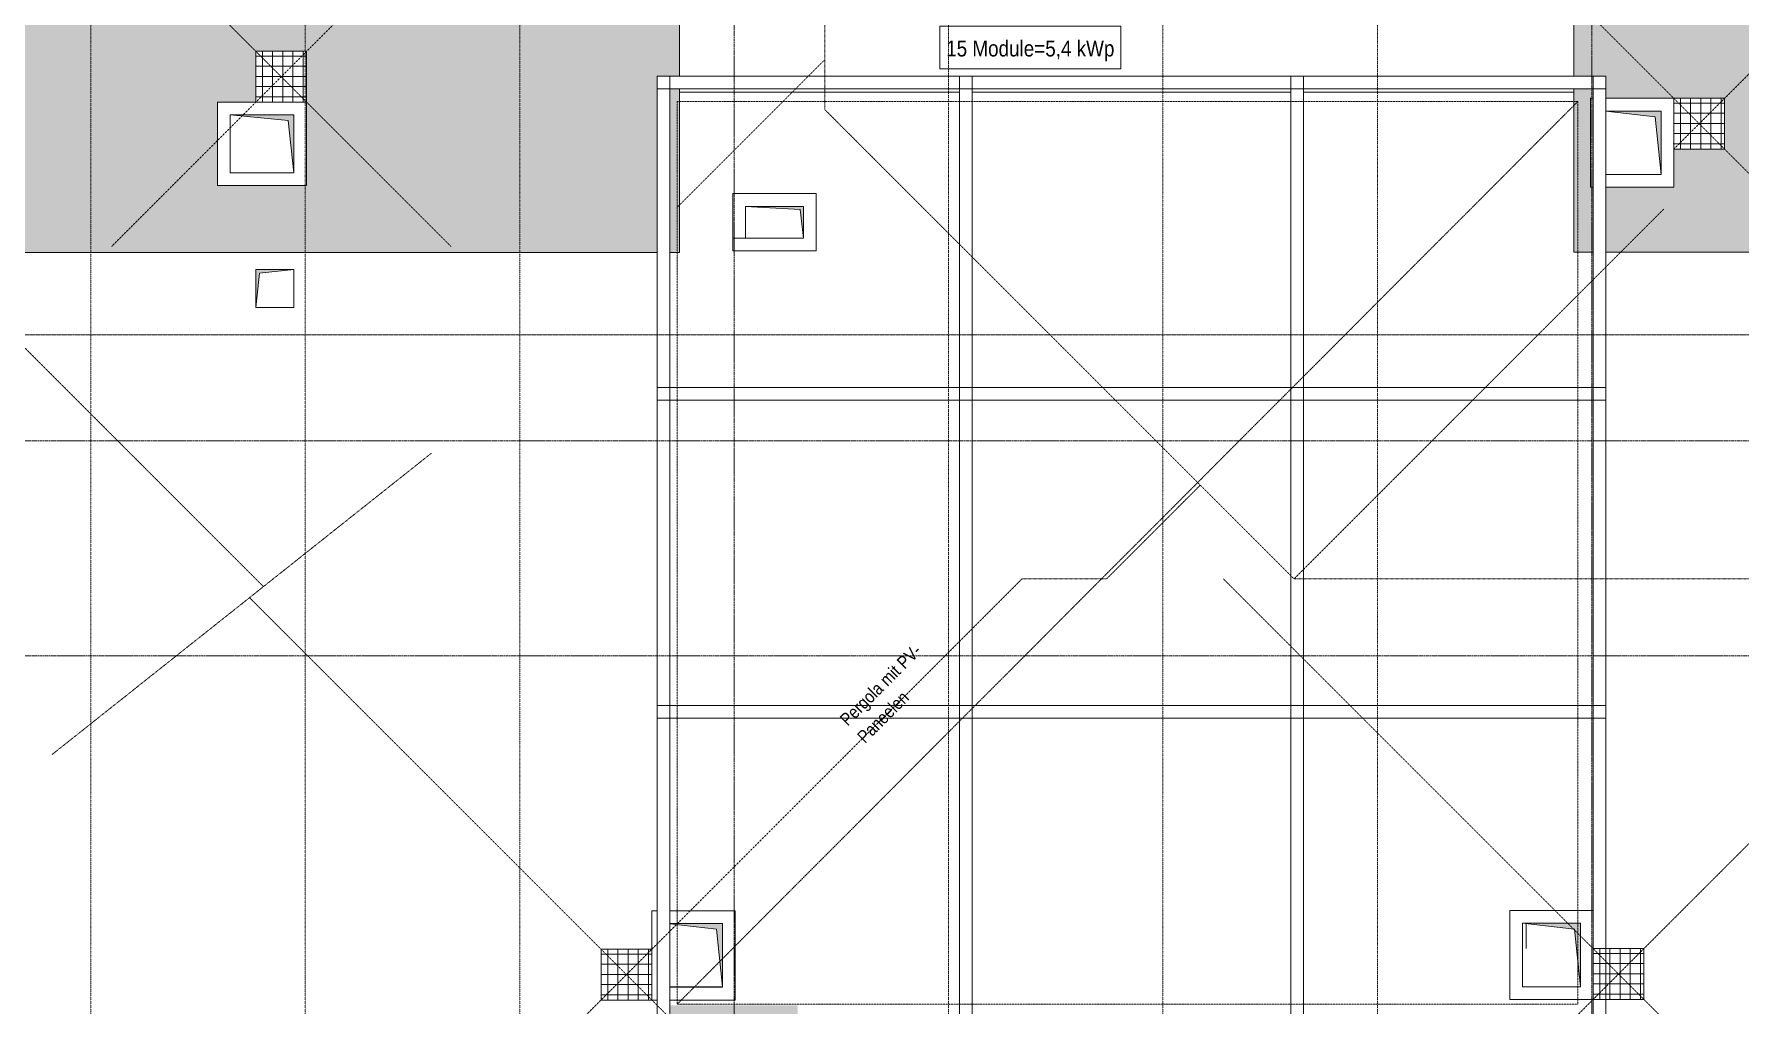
# Model space of a CAD drawing. Header units: centimetres. Extents: x -4512 to 25286, y -2765 to 13485.
# Drawn here: x 16531 to 17873, y 10667 to 11430 of the extents above; entities that cross this region are included whole.
import ezdxf

# ---------------------------------------------------------------- set-up
doc = ezdxf.new("R2010")
doc.units = ezdxf.units.CM
for name, pattern in [('_3D Schnittbereich_', [0.6000000000000001, 0.4, -0.2]), ('_Schnittlinie_', [0.6, 0.3, -0.1, 0.1, -0.1]), ('DB_Strichpunkt', [0.28, 0.15, -0.065, 0, -0.065]), ('Rasterlinie', [2.2225, 1.27, -0.3175000000000001, 0.3175000000000001, -0.3175000000000001]), ('Strich', [0.30000000000000004, 0.2, -0.1]), ('Verdeckt', [0.30000000000000004, 0.2, -0.1]), ('Verdeckt 0_5', [0.10584, 0.05292, -0.05292])]:
    doc.linetypes.add(name, pattern=pattern)
for name, color, linetype, lineweight in [('A-AREA', 7, 'Continuous', 9), ('A-DETL-GENF', 7, 'Continuous', 9), ('A-DETL-HDLN', 7, 'Verdeckt', 5), ('A-DETL-THIN', 7, 'Continuous', 5), ('A-FLOR', 7, 'Continuous', 9), ('A-FLOR-PATT', 7, 'Continuous', 9), ('A-GENM', 7, 'Continuous', 9), ('I-WALL', 7, 'Continuous', 9), ('S-GRID', 7, 'Continuous', 5), ('Text', 7, 'Continuous', 5)]:
    doc.layers.add(name, color=color, linetype=linetype, lineweight=lineweight)
doc.layers.add('A-DETL', color=251, linetype='Continuous', lineweight=9, true_color=0x4f4f4f)
doc.layers.add('G-ANNO-SYMB', color=9, linetype='_3D Schnittbereich_', lineweight=5, true_color=0xc0c0c0)
doc.styles.add('Arial Unicode MS_1', font='ARIALUNI.ttf', dxfattribs={"width": 0.85, "height": 9.999999999999998})
doc.styles.add('Arial Unicode MS_4', font='ARIALUNI.ttf', dxfattribs={"width": 0.85, "height": 12.5})
pattern_1 = [(0, (11130.13125229197, 2688.124000000001), (0, 8), []), (90, (11130.13125229197, 2688.124000000001), (-8, 5e-16), [])]

# ---------------------------------------------------------------- blocks, each defined once
blk = doc.blocks.new('HNP_Träger - HNP_Träger-18638998-DD - FOK AF 300')
at = {"layer": 'A-GENM', "lineweight": 5}
for p, q in [((746.5644413755808, 4.999999999999184), (0, 4.999999999999184)), ((0, 4.999999999999184), (0, -5.000000000000861)), ((746.5644413755808, -5.000000000000861), (746.5644413755808, 4.999999999999184)), ((0, -5.00000000000086), (746.5644413755808, -5.000000000000861))]:
    blk.add_line(p, q, dxfattribs=at)
at = {"layer": 'A-GENM', "linetype": 'Strich', "lineweight": 5}
for p, q in [((-9.746e-13, 5.000000000000112), (746.5644413755795, 5.000000000000112)), ((-9.746e-13, -5.000000000000861), (-9.746e-13, 5.000000000000111)), ((746.5644413755795, 5.000000000000112), (746.5644413755795, -5.00000000000086)), ((746.5644413755795, -5.000000000000861), (-9.746e-13, -5.000000000000861))]:
    blk.add_line(p, q, dxfattribs=at)
blk = doc.blocks.new('HNP_Träger - HNP_Träger-V4-DD - FOK AF 300')
at = {"layer": 'A-GENM', "lineweight": 5}
for p, q in [((746.5644413755808, 4.999999999999184), (0, 4.999999999999184)), ((0, 4.999999999999184), (0, -5.000000000000861)), ((746.5644413755808, -5.000000000000861), (746.5644413755808, 4.999999999999184)), ((0, -5.00000000000086), (746.5644413755808, -5.000000000000861))]:
    blk.add_line(p, q, dxfattribs=at)
at = {"layer": 'A-GENM', "linetype": 'Strich', "lineweight": 5}
for p, q in [((-9.746e-13, 5.000000000000112), (746.5644413755795, 5.000000000000112)), ((-9.746e-13, -5.000000000000861), (-9.746e-13, 5.000000000000111)), ((746.5644413755795, 5.000000000000112), (746.5644413755795, -5.00000000000086)), ((746.5644413755795, -5.000000000000861), (-9.746e-13, -5.000000000000861))]:
    blk.add_line(p, q, dxfattribs=at)
blk = doc.blocks.new('HNP_Träger - HNP_Träger-18638650-DD - FOK AF 300')
at = {"layer": 'A-GENM', "lineweight": 5}
for p, q in [((750.2603795136672, 4.999999999999184), (0, 4.999999999999184)), ((0, 4.999999999999184), (0, -5.000000000000861)), ((750.2603795136672, -5.000000000000861), (750.2603795136672, 4.999999999999184)), ((0, -5.00000000000086), (750.2603795136672, -5.000000000000861))]:
    blk.add_line(p, q, dxfattribs=at)
at = {"layer": 'A-GENM', "linetype": 'Strich', "lineweight": 5}
for p, q in [((-9.746e-13, 5.000000000000112), (750.2603795136658, 5.000000000000112)), ((-9.746e-13, -5.000000000000861), (-9.746e-13, 5.000000000000111)), ((750.2603795136658, 5.000000000000112), (750.2603795136658, -5.00000000000086)), ((750.2603795136658, -5.000000000000861), (-9.746e-13, -5.000000000000861))]:
    blk.add_line(p, q, dxfattribs=at)
blk = doc.blocks.new('HNP_Träger - HNP_Träger-V5-DD - FOK AF 300')
at = {"layer": 'A-GENM', "lineweight": 5}
for p, q in [((750.2603795136672, 4.999999999999184), (0, 4.999999999999184)), ((0, 4.999999999999184), (0, -5.000000000000861)), ((750.2603795136672, -5.000000000000861), (750.2603795136672, 4.999999999999184)), ((0, -5.00000000000086), (750.2603795136672, -5.000000000000861))]:
    blk.add_line(p, q, dxfattribs=at)
at = {"layer": 'A-GENM', "linetype": 'Strich', "lineweight": 5}
for p, q in [((-9.746e-13, 5.000000000000112), (750.2603795136658, 5.000000000000112)), ((-9.746e-13, -5.000000000000861), (-9.746e-13, 5.000000000000111)), ((750.2603795136658, 5.000000000000112), (750.2603795136658, -5.00000000000086)), ((750.2603795136658, -5.000000000000861), (-9.746e-13, -5.000000000000861))]:
    blk.add_line(p, q, dxfattribs=at)
blk = doc.blocks.new('HNP_BD_Symbol - BD_Symbol-18547106-DD - FOK AF 300')
at = {"layer": 'A-DETL-GENF', "true_color": 0xc0c0c0}
blk.add_hatch(color=9, dxfattribs=at).paths.add_polyline_path([(45.49979396802321, -1.658939448e-07), (1.533599743e-07, -5.26795758793e-05), (-1.12618e-11, -49.99999999997239), (4.549999999985538, -4.549999038337154), (45.49952588360858, -5.26795728473e-05)])
at = {"layer": 'A-DETL-GENF'}
for p, q in [((-1.218e-13, -50.0000000000019), (4.549999999998387, -4.549999999998438)), ((4.549999999998387, -4.549999999998434), (45.4999999999839, -2.28e-14))]:
    blk.add_line(p, q, dxfattribs=at)
blk = doc.blocks.new('HNP_BD_Symbol - BD_Symbol-18567948-DD - FOK AF 300')
at = {"layer": 'A-DETL-GENF', "true_color": 0xc0c0c0}
blk.add_hatch(color=9, dxfattribs=at).paths.add_polyline_path([(24.99999999998782, 1.29944e-11), (5.6309e-12, -9.48592e-11), (-1.29944e-11, -45.49999999661631), (2.499999999987303, -2.499999999973876), (22.00000690107256, -0.3333325665156269)])
at = {"layer": 'A-DETL-GENF'}
for p, q in [((-1.218e-13, -45.50000000019567), (2.49999999999994, -2.499999999999987)), ((2.499999999999939, -2.49999999999999), (24.99999999999944, -2.37e-14))]:
    blk.add_line(p, q, dxfattribs=at)
blk = doc.blocks.new('HNP_BD_Symbol - BD_Symbol-18466361-DD - FOK AF 300')
at = {"layer": 'A-DETL-GENF', "true_color": 0xc0c0c0}
blk.add_hatch(color=9, dxfattribs=at).paths.add_polyline_path([(49.99999999998387, 2.20905e-11), (3.642765e-10, -3.135983e-10), (0.0066697448109062, -43.50124890762331), (0.2220834546935589, -43.50124890762331), (4.54999999998727, -4.549999999970811), (17.14987592013735, -3.288626282991846)])
at = {"layer": 'A-DETL-GENF'}
for p, q in [((0.2220834547044004, -43.50124890766113), (4.549999999999941, -4.549999999999987)), ((4.54999999999994, -4.549999999999987), (49.99999999999945, -2.28e-14))]:
    blk.add_line(p, q, dxfattribs=at)
blk = doc.blocks.new('HNP_BD_Symbol - BD_Symbol-V8-DD - FOK AF 300')
at = {"layer": 'A-DETL-GENF', "true_color": 0xc0c0c0}
blk.add_hatch(color=9, dxfattribs=at).paths.add_polyline_path([(49.99999999998776, 3.5518e-11), (3.339817783e-07, -0.0012489110425008), (-1.1695e-11, -45.4999999999654), (4.549999999986837, -4.549999999956517), (49.98752461588123, -0.0012489107990723)])
at = {"layer": 'A-DETL-GENF'}
for p, q in [((-1.218e-13, -45.5000000000019), (4.549999999999941, -4.549999999999987)), ((4.54999999999994, -4.549999999999987), (49.99999999999945, -2.28e-14))]:
    blk.add_line(p, q, dxfattribs=at)
blk = doc.blocks.new('HNP_BD_Symbol - BD_Symbol-V9-DD - FOK AF 300')
at = {"layer": 'A-DETL-GENF', "true_color": 0xc0c0c0}
blk.add_hatch(color=9, dxfattribs=at).paths.add_polyline_path([(49.99999999706229, 2.53391e-11), (0.2097193024659487, -0.024804462930972), (0.2097193024620503, -41.31444136872567), (0.4650620701256674, -41.31444136872567), (4.54999999998857, -4.549999999971027), (43.2483726639196, -0.6759054868599383)])
at = {"layer": 'A-DETL-GENF'}
for p, q in [((0.4650620701383506, -41.3144413687555), (4.549999999999941, -4.549999999999987)), ((4.54999999999994, -4.549999999999987), (49.99999999999945, -2.28e-14))]:
    blk.add_line(p, q, dxfattribs=at)
at = {"layer": 'A-GENM'}
blk.add_line((49.99999999999985, 0), (49.99999999999985, -41.31444136875552), dxfattribs=at)
blk = doc.blocks.new('HNP_BD_Symbol - BD_Symbol-V64-DD - FOK AF 300')
at = {"layer": 'A-DETL-GENF', "true_color": 0xc0c0c0}
blk.add_hatch(color=9, dxfattribs=at).paths.add_polyline_path([(2.68551e-11, -29.99999999998711), (3.000000000033537, -2.999999999988489), (29.938756992864, 1.29944e-11), (2.68551e-11, 1.29944e-11), (2.68551e-11, -22.79431094244505)])
at = {"layer": 'A-DETL-GENF'}
for p, q in [((29.99999999999945, -1.151e-13), (-1.218e-13, -1.151e-13)), ((-1.218e-13, -1.151e-13), (-1.218e-13, -30.0000000000019)), ((-1.218e-13, -30.0000000000019), (2.999999999999941, -2.999999999999984)), ((2.99999999999994, -2.999999999999988), (29.99999999999944, -2.33e-14))]:
    blk.add_line(p, q, dxfattribs=at)
at = {"layer": 'A-GENM'}
for p, q in [((-1.218e-13, 0), (-1.218e-13, -30.0000000000019)), ((29.99999999999985, 0), (-1.218e-13, 0)), ((29.99999999999985, 0), (29.99999999999985, -30.0000000000019)), ((29.99999999999985, -30.0000000000019), (-1.218e-13, -30.0000000000019))]:
    blk.add_line(p, q, dxfattribs=at)

msp = doc.modelspace()

# ---------------------------------------------------------------- hatches: boundary and pattern name
at = {"layer": 'A-DETL-GENF', "lineweight": 5}
h = msp.add_hatch(dxfattribs=at)
h.set_pattern_fill('FP_146', color=256, style=0, pattern_type=2)
h.set_pattern_definition([(0, (10014.13125229197, 2725.124000000001), (0, 8), []), (90, (10014.13125229197, 2725.124000000001), (-8, 5e-16), [])])
h.paths.add_polyline_path([(16712.10912042963, 11376.91389402179), (16744.88931255924, 11376.91389402179), (16744.88931255924, 11416.91389402179), (16704.88931255924, 11416.91389402179), (16704.88931255924, 11376.91389402179), (16711.40238212614, 11376.91389402179)])
h = msp.add_hatch(dxfattribs=at)
h.set_pattern_fill('FP_154', color=256, style=0, pattern_type=2)
h.set_pattern_definition(pattern_1)
h.paths.add_polyline_path([(17860.88929042805, 11339.91409289013), (17860.88929042805, 11379.91409289013), (17820.89050878748, 11379.91409289013), (17820.89050878748, 11339.91409289013), (17824.73072092104, 11339.91409289013)])
h = msp.add_hatch(dxfattribs=at)
h.set_pattern_fill('FP_154', color=256, style=0, pattern_type=2)
h.set_pattern_definition(pattern_1)
h.paths.add_polyline_path([(17820.88929042806, 11339.91409289013), (17820.89050878748, 11339.91409289013), (17820.88929042806, 11348.24076546404)])
h = msp.add_hatch(dxfattribs=at)
h.set_pattern_fill('FP_147', color=256, style=0, pattern_type=2)
h.set_pattern_definition([(0, (10285.88125229197, 2018.704), (0, 8), []), (90, (10285.88125229197, 2018.704), (-8, 5e-16), [])])
h.paths.add_polyline_path([(17004.22118843801, 10670.49467695973), (17016.63925987636, 10670.49467695973), (17016.63925987636, 10710.49467695973), (16976.63925987636, 10710.49467695973), (16976.63925987636, 10670.49467695973), (16993.7668441367, 10670.49467695973)])
h = msp.add_hatch(dxfattribs=at)
h.set_pattern_fill('FP_148', color=256, style=0, pattern_type=2)
h.set_pattern_definition([(0, (11066.63125229197, 2019.124), (0, 8), []), (90, (11066.63125229197, 2019.124), (-8, 5e-16), [])])
h.paths.add_polyline_path([(17757.38925987983, 10670.91409288942), (17797.38925987984, 10670.91409288942), (17797.38925987984, 10710.91409288942), (17757.38925987983, 10710.91409288942), (17757.38925987983, 10672.50041186022)])
at = {"layer": 'A-FLOR-PATT', "true_color": 0xeef1d8}
h = msp.add_hatch(color=254, dxfattribs=at)
h.paths.add_polyline_path([(15996.59081027089, 10366.41409288959), (16258.69272080971, 10366.4140928896), (16258.69272080971, 11258.64307972818), (17020.82481850425, 11258.64307972818), (17020.82481850425, 11397.41409288946), (17038.32410125745, 11397.41409288947), (17038.32410125745, 11684.16409288946), (15978.38925988319, 11684.16409288946), (15978.38925988319, 10880.91409288349), (16047.38925988318, 10880.91409288348), (16047.38925988318, 10840.91409288348), (16007.38925988318, 10840.91409288348), (16007.38925988318, 10820.91409288348), (15978.38925988319, 10820.91409288348), (15978.38925988319, 10366.41409288959)])
h.paths.add_polyline_path([(17131.30090584521, 10366.41409288959), (17131.30090584521, 10647.15371337579), (17031.22715797567, 10647.15371337579), (17031.22715797567, 10366.41409288959), (17129.2221912896, 10366.41409288959)])
h.paths.add_polyline_path([(18129.23021410232, 10366.41409288959), (18146.27084588423, 10366.41409288959), (18146.27084588423, 10666.21653746148), (18046.1970980147, 10666.21653746148), (18046.1970980147, 10366.41409288959)])
h.paths.add_polyline_path([(18269.17772896189, 10366.41409288959), (18468.06857440147, 10366.41409288959), (18468.06857440147, 10912.41409288946), (17903.38925988042, 10912.41409288904), (17903.38925988042, 10837.2131744621), (18269.1777289619, 10837.2131744621), (18269.17772896189, 10395.01247829866)])
h.paths.add_polyline_path([(18600.13925987919, 10366.41409288959), (18600.13925987919, 10912.41409288945), (18472.06857440147, 10912.41409288946), (18472.06857440147, 10366.41409288959), (18504.23322265709, 10366.41409288959)])
h.paths.add_polyline_path([(16456.30090584279, 10366.41409288959), (16456.30090584279, 10666.2165374615), (16356.22715797326, 10666.2165374615), (16356.22715797326, 10366.4140928896), (16379.21617418006, 10366.41409288959)])
h.paths.add_polyline_path([(17131.30090584521, 10657.15371337579), (17131.30090584521, 10666.2165374615), (17031.22715797567, 10666.2165374615), (17031.22715797567, 10657.15371337579), (17129.2221912896, 10657.15371337579)])
h.paths.add_polyline_path([(18414.38925987067, 10701.91409288952), (18374.38925987067, 10701.91409288952), (18374.38925987067, 10741.91409288952), (18371.88925987556, 10741.91409288952), (18371.88925987556, 10790.91409288952), (18437.38925987556, 10790.91409288952), (18437.38925987556, 10741.91409288952), (18414.38925987067, 10741.91409288952), (18414.38925987067, 10719.67786859526)])
h.paths.add_polyline_path([(17030.82481850426, 11258.64307972818), (17038.32410125745, 11258.64307972818), (17038.32410125745, 11387.41409288946), (17030.82481850426, 11387.41409288946), (17030.82481850426, 11259.74745724903)])
h.paths.add_polyline_path([(18129.23021410232, 11258.91409289009), (18430.39050878765, 11258.91409289009), (18430.39050878765, 11304.91409288924), (18495.89050878764, 11304.91409288924), (18495.89050878764, 11309.91409288987), (19105.39050878805, 11309.91409288987), (19105.39050878805, 11339.91409288986), (19065.39050878805, 11339.91409288986), (19065.39050878805, 11379.91409288987), (19170.89050878804, 11379.91409288987), (19170.89050878804, 11292.91409289009), (19752.32044021227, 11292.91409289009), (19752.32044021227, 11558.58970588137), (19764.32044021227, 11558.58970588137), (19764.32044021227, 11558.66409288946), (19764.25162054168, 11558.66409288946), (19764.25162054168, 11684.16409288946), (18369.60990278354, 11684.16409288946), (18369.60990278354, 11267.39427736654), (18364.60990278354, 11267.39427736654), (18364.60990278354, 11684.16409288946), (17742.24518405668, 11684.16409288946), (17742.24518405668, 11397.41409288947), (17767.38925987984, 11397.41409288946), (17767.38925987984, 11379.91409289013), (17860.88929042805, 11379.91409289013), (17860.88929042805, 11339.91409289013), (17820.89050878748, 11339.91409289013), (17820.89050878748, 11309.91409289014), (17767.38925987984, 11309.91409289014), (17767.38925987984, 11258.91409289009), (18004.22921125072, 11258.91409289009)])
h.paths.add_polyline_path([(17742.24518405668, 11258.91409289009), (17757.38925987983, 11258.91409289009), (17757.38925987983, 11309.91409289014), (17755.39050878747, 11309.91409289014), (17755.39050878747, 11379.91409289013), (17757.38925987983, 11379.91409289013), (17757.38925987983, 11387.41409288946), (17742.24518405668, 11387.41409288946), (17742.24518405668, 11268.35270385336)])
h.paths.add_polyline_path([(16744.88931255924, 11311.41389402181), (16674.88931255924, 11311.41389402181), (16674.88931255924, 11376.91389402179), (16704.88931255924, 11376.91389402179), (16704.88931255924, 11416.91389402179), (16744.88931255924, 11416.91389402179), (16744.88931255924, 11312.16409288947)])

# ---------------------------------------------------------------- linework, layer by layer
at = {"layer": 'A-AREA'}
msp.add_line((17704.63801097441, 10730.60867610111), (17704.63801097441, 10710.91409288846), dxfattribs=at)
at = {"layer": 'A-DETL', "color": 7, "linetype": 'Verdeckt 0_5', "lineweight": 5}
for p, q in [((17152.77533550381, 11730.16409288946), (17152.77533550381, 11371.06953618681)), ((16433.02220632997, 11688.91389402179), (16858.51573122815, 11263.420404637)), ((17017.02224734336, 11688.91389402178), (16591.51566771942, 11263.40726941311)), ((17516.63948749046, 11684.16409288945), (18031.38953045357, 11169.41409288944)), ((18132.88949941382, 11651.91412467119), (17820.8895238479, 11339.91411283474)), ((17036.46277426866, 11294.02790868549), (17152.77533550381, 11410.34046992088)), ((17152.77533550381, 11371.06953618681), (17522.03575738002, 11001.80922189695)), ((17813.1405129915, 11292.91409395334), (17522.03567171084, 11001.80922189695)), ((16448.1299128988, 11258.65239920136), (16711.01071098862, 10995.77162305262)), ((16544.63796641507, 10863.64307552967), (16843.13926291081, 11100.70439732726)), ((17448.24354950113, 11075.60140827601), (17374.4513569631, 11001.80922189695)), ((17307.95377715604, 11001.80922189695), (16672.55871532289, 10366.41409288958)), ((17374.4513569631, 11001.80922189695), (17307.95377715604, 11001.80922189695)), ((18101.88924685809, 10366.41409288958), (17466.49406481809, 11001.80922189695)), ((17522.03567171084, 11001.80922189695), (17903.38925988039, 11001.80922189695)), ((17522.03567171084, 11001.80922189695), (17903.38925988039, 11001.80922189695)), ((17320.71983088992, 10366.41409288958), (16700.05943993259, 10987.07443204413)), ((17452.88929944101, 10366.41409288958), (17998.88924171711, 10912.41409288903))]:
    msp.add_line(p, q, dxfattribs=at)
at = {"layer": 'A-DETL-HDLN'}
for p, q in [((17036.46277426866, 11377.41409288945), (17036.46277426866, 10667.15371337578)), ((17745.3892598784, 11377.41409288945), (17036.46277426866, 11377.41409288945)), ((17036.46277426866, 10667.15371337578), (17745.3892598784, 11377.41409288945)), ((17745.3892598784, 10667.15371337578), (17745.3892598784, 11377.41409288945)), ((17036.46277426866, 10667.15371337578), (17745.3892598784, 10667.15371337578))]:
    msp.add_line(p, q, dxfattribs=at)
at = {"layer": 'A-DETL-THIN'}
for p, q in [((16744.88931255921, 11416.91389402178), (16704.88931255921, 11416.91389402178)), ((16704.88931255921, 11416.91389402178), (16704.88931255921, 11376.91389402178)), ((16744.88931255921, 11376.91389402178), (16744.88931255921, 11416.91389402178)), ((16704.88931255921, 11376.91389402178), (16744.88931255921, 11376.91389402178)), ((17860.88929042803, 11379.91409289012), (17820.88929042803, 11379.91409289012)), ((17820.88929042803, 11379.91409289012), (17820.88929042803, 11339.91409289012)), ((17860.88929042803, 11339.91409289012), (17860.88929042803, 11379.91409289012)), ((17820.88929042803, 11339.91409289012), (17860.88929042803, 11339.91409289012)), ((17016.63925987633, 10710.49467695972), (16976.63925987634, 10710.49467695972)), ((16976.63925987634, 10710.49467695972), (16976.63925987634, 10670.49467695972)), ((17016.63925987633, 10670.49467695972), (17016.63925987633, 10710.49467695972)), ((17797.3892598798, 10710.91409288941), (17757.38925987981, 10710.91409288941)), ((17757.38925987981, 10710.91409288941), (17757.38925987981, 10670.9140928894)), ((17797.3892598798, 10670.9140928894), (17797.3892598798, 10710.91409288941)), ((16976.63925987634, 10670.49467695972), (17016.63925987633, 10670.49467695972)), ((17757.38925987981, 10670.9140928894), (17797.3892598798, 10670.9140928894))]:
    msp.add_line(p, q, dxfattribs=at)
at = {"layer": 'A-FLOR', "color": 254, "lineweight": 5, "true_color": 0xcfcfcf}
for p, q in [((17038.32410125742, 11397.41409288945), (17038.32410125742, 11684.16409288946)), ((17742.24518405666, 11684.16409288945), (17742.24518405666, 11397.41409288946)), ((17038.32410125742, 11258.64307972817), (17038.32410125742, 11387.41409288945)), ((17258.8248185042, 11384.84388449138), (17038.32410125742, 11384.84388449138)), ((17519.38925987979, 11384.84388449138), (17268.8248185042, 11384.84388449138)), ((17742.24518405666, 11384.84388449138), (17529.38925987979, 11384.84388449138)), ((17742.24518405666, 11387.41409288946), (17742.24518405666, 11258.91409289008)), ((16258.69272080969, 11258.64307972817), (17020.82481850422, 11258.64307972817)), ((17030.82481850422, 11258.64307972817), (17038.32410125742, 11258.64307972817)), ((17742.24518405666, 11258.91409289008), (17757.3892598798, 11258.91409289008)), ((17767.3892598798, 11258.91409289008), (18430.39050878762, 11258.91409289008)), ((16734.95055556637, 11245.36218815421), (16734.95055556637, 11215.36218815421)), ((16734.95055556637, 11215.36218815421), (16704.95055556637, 11215.36218815421)), ((17072.13925987297, 10680.91409288648), (17030.82481850423, 10680.91409288648))]:
    msp.add_line(p, q, dxfattribs=at)
at = {"layer": 'G-ANNO-SYMB', "color": 174, "linetype": '_Schnittlinie_', "lineweight": 13, "true_color": 0x000099}
msp.add_line((15795.88874822493, 11193.85936264056), (20158.43375893314, 11193.85936264054), dxfattribs=at)
at = {"layer": 'I-WALL'}
for p, q in [((16674.88931255921, 11311.4138940218), (16674.88931255921, 11376.91389402178)), ((16674.88931255921, 11376.91389402178), (16744.88931255921, 11376.91389402178)), ((16744.88931255921, 11376.91389402178), (16744.88931255921, 11311.4138940218)), ((17755.39050878744, 11379.91409289012), (17757.3892598798, 11379.91409289012)), ((17755.39050878745, 11309.91409289013), (17755.39050878744, 11379.91409289012)), ((17767.3892598798, 11379.91409289012), (17820.89050878745, 11379.91409289012)), ((17810.89050878745, 11369.91409289012), (17767.3892598798, 11369.91409289012)), ((17810.89050878745, 11319.91409289012), (17810.89050878745, 11369.91409289012)), ((17820.89050878745, 11379.91409289012), (17820.89050878745, 11309.91409289013)), ((16684.88931255921, 11366.91389402178), (16684.88931255921, 11321.4138940218)), ((16734.88931255921, 11366.91389402178), (16684.88931255921, 11366.91389402178)), ((16734.88931255921, 11321.4138940218), (16734.88931255921, 11366.91389402178)), ((16684.88931255921, 11321.4138940218), (16734.88931255921, 11321.4138940218)), ((17767.3892598798, 11319.91409289012), (17810.89050878745, 11319.91409289012)), ((16744.88931255921, 11311.4138940218), (16674.88931255921, 11311.4138940218)), ((17080.38925988042, 11259.91409289005), (17080.38925988042, 11304.91409289004)), ((17080.38925988042, 11304.91409289004), (17145.88925987707, 11304.91409289004)), ((17145.88925987707, 11304.91409289004), (17145.88925987707, 11259.91409289005)), ((17757.3892598798, 11309.91409289013), (17755.39050878745, 11309.91409289013)), ((17820.89050878745, 11309.91409289013), (17767.3892598798, 11309.91409289013)), ((17090.38925988042, 11294.91409289004), (17090.38925988042, 11269.91409289004)), ((17135.88925987707, 11294.91409289004), (17090.38925988042, 11294.91409289004)), ((17135.88925987707, 11269.91409289004), (17135.88925987707, 11294.91409289004)), ((17080.38925988042, 11269.91409289004), (17135.88925987707, 11269.91409289004)), ((17145.88925987707, 11259.91409289005), (17080.38925988042, 11259.91409289005)), ((17016.63925987633, 10670.49467695972), (17016.63925987633, 10740.70437358401)), ((17020.82481850423, 10740.70437358401), (17016.63925987633, 10740.70437358401)), ((17030.82481850422, 10740.70437358401), (17082.13925987298, 10740.70437358401)), ((17082.13925987298, 10740.70437358401), (17082.13925987298, 10670.49467695972)), ((17691.88925988315, 10670.91409288941), (17691.88925988315, 10740.9140928894)), ((17691.88925988315, 10740.9140928894), (17757.38925987981, 10740.9140928894)), ((17072.13925987298, 10730.70437358401), (17030.82481850422, 10730.70437358401)), ((17072.13925987298, 10680.49467695972), (17072.13925987298, 10730.70437358401)), ((17701.88925988315, 10730.91409288941), (17701.88925988315, 10680.91409288941)), ((17747.3892598798, 10730.91409288941), (17701.88925988315, 10730.91409288941)), ((17747.3892598798, 10680.91409288941), (17747.3892598798, 10730.91409288941)), ((17030.82481850423, 10680.49467695972), (17072.13925987298, 10680.49467695972)), ((17701.88925988315, 10680.91409288941), (17747.3892598798, 10680.91409288941)), ((17020.82481850423, 10670.49467695972), (17016.63925987633, 10670.49467695972)), ((17082.13925987298, 10670.49467695972), (17030.82481850423, 10670.49467695972)), ((17757.38925987981, 10670.91409288941), (17691.88925988315, 10670.91409288941))]:
    msp.add_line(p, q, dxfattribs=at)
at = {"layer": 'S-GRID', "linetype": 'Rasterlinie'}
for p, q in [((17081.38925987918, 12262.09450257729), (17081.38925987917, 9958.057730127479)), ((17756.38925987917, 12262.09450257728), (17756.38925987917, 9972.305404080022)), ((15652.96907194029, 11110.41409288946), (19172.84096204874, 11110.41409288945)), ((15652.96907194029, 10941.41409288944), (19863.12312949382, 10941.41409288943))]:
    msp.add_line(p, q, dxfattribs=at)
at = {"layer": 'S-GRID', "color": 8, "linetype": 'DB_Strichpunkt', "true_color": 0x808080}
for p, q in [((16575.13925987917, 12025.8284718089), (16575.13925987917, 10133.1543328566)), ((16743.88925987917, 12025.8284718089), (16743.88925987917, 10133.1543328566)), ((16912.63925987917, 12025.8284718089), (16912.63925987917, 10133.1543328566)), ((17250.13925987917, 12025.8284718089), (17250.13925987917, 10133.1543328566)), ((17418.88925987917, 12025.8284718089), (17418.88925987917, 10133.1543328566)), ((17587.63925987917, 12025.8284718089), (17587.63925987917, 10133.1543328566))]:
    msp.add_line(p, q, dxfattribs=at)
at = {"layer": 'Text', "color": 5, "true_color": 0x0000ff, "flags": 128}
msp.add_lwpolyline([(17243.25848319071, 11436.69110215027), (17385.68848319071, 11436.69110215027), (17385.68848319071, 11403.19110215027), (17243.25848319071, 11403.19110215027)], close=True, dxfattribs=at)

# ---------------------------------------------------------------- block references
at = {"layer": 'A-GENM', "linetype": 'Strich', "lineweight": 5}
for name, p in [('HNP_Träger - HNP_Träger-V4-DD - FOK AF 300', (17020.82481850421, 11392.41409288945)), ('HNP_Träger - HNP_Träger-18638998-DD - FOK AF 300', (17020.82481850422, 11147.41409288943)), ('HNP_Träger - HNP_Träger-18638998-DD - FOK AF 300', (17020.82481850422, 10897.15371337576))]:
    msp.add_blockref(name, p, dxfattribs=at)
at = {"layer": 'A-GENM', "linetype": 'Strich', "lineweight": 5, "rotation": 90.00000000000065}
for name, p in [('HNP_Träger - HNP_Träger-V5-DD - FOK AF 300', (17025.82481850422, 10647.15371337577)), ('HNP_Träger - HNP_Träger-V5-DD - FOK AF 300', (17263.82481850421, 10647.15371337578)), ('HNP_Träger - HNP_Träger-V5-DD - FOK AF 300', (17524.3892598798, 10647.15371337578)), ('HNP_Träger - HNP_Träger-18638650-DD - FOK AF 300', (17762.3892598798, 10647.15371337578))]:
    msp.add_blockref(name, p, dxfattribs=at)
at = {"layer": 'A-GENM', "rotation": 270.0000000000005}
for name, p in [('HNP_BD_Symbol - BD_Symbol-18466361-DD - FOK AF 300', (17810.89050878742, 11369.91409289012)), ('HNP_BD_Symbol - BD_Symbol-18547106-DD - FOK AF 300', (16734.88931255917, 11366.91389402178)), ('HNP_BD_Symbol - BD_Symbol-18567948-DD - FOK AF 300', (17135.88925987703, 11294.91409289004)), ('HNP_BD_Symbol - BD_Symbol-V9-DD - FOK AF 300', (17072.13925987294, 10730.91409288648)), ('HNP_BD_Symbol - BD_Symbol-V8-DD - FOK AF 300', (17747.38925987976, 10730.91409288941))]:
    msp.add_blockref(name, p, dxfattribs=at)
at = {"layer": 'A-GENM'}
msp.add_blockref('HNP_BD_Symbol - BD_Symbol-V64-DD - FOK AF 300', (16704.95055556637, 11245.36218815417), dxfattribs=at)

# ---------------------------------------------------------------- texts
at = {"layer": 'Text', "color": 5, "true_color": 0x0000ff, "insert": (17248.25848319072, 11425.33953965026), "char_height": 12.5, "width": 160.137078125, "attachment_point": 1, "style": 'Arial Unicode MS_4'}
msp.add_mtext('15 Module=5,4 kWp', dxfattribs=at)
at = {"layer": 'Text', "char_height": 10, "attachment_point": 1, "rotation": 45, "style": 'Arial Unicode MS_1'}
for s, insert, width in [('Pergola mit PV-', (17163.72407909477, 10892.52720629993), 103.2373078125), ('Paneelen', (17177.28800761097, 10878.96327778373), 62.3512453125)]:
    msp.add_mtext(s, dxfattribs=dict(at, insert=insert, width=width))

doc.saveas('drawing.dxf')
